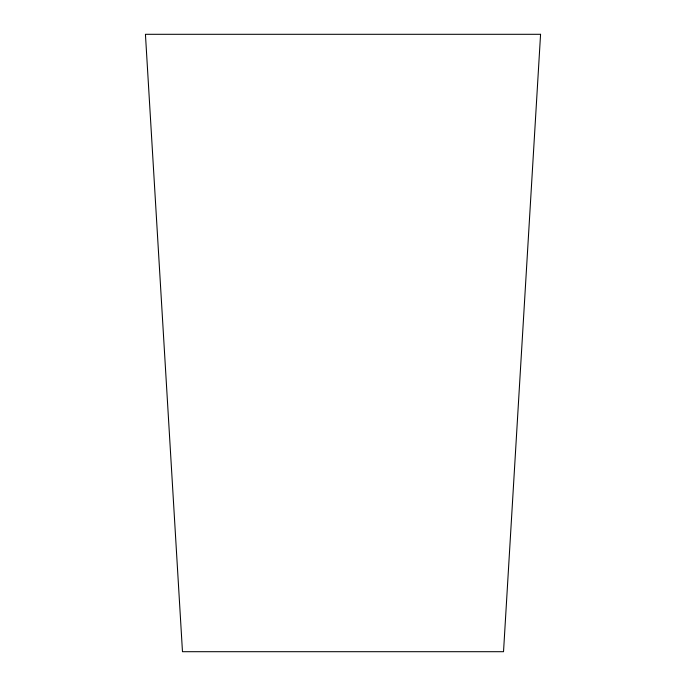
<?xml version="1.0" encoding="UTF-8"?>
<svg xmlns="http://www.w3.org/2000/svg" width="686" height="686" viewBox="0 0 686 686"><rect width="100%" height="100%" fill="white"/><g stroke="black" fill="none" stroke-linecap="round" stroke-linejoin="round"><path stroke-width="1.03" d="M540.568 34.3L503.524 651.7L182.476 651.7L145.432 34.3L540.568 34.3"/></g></svg>
